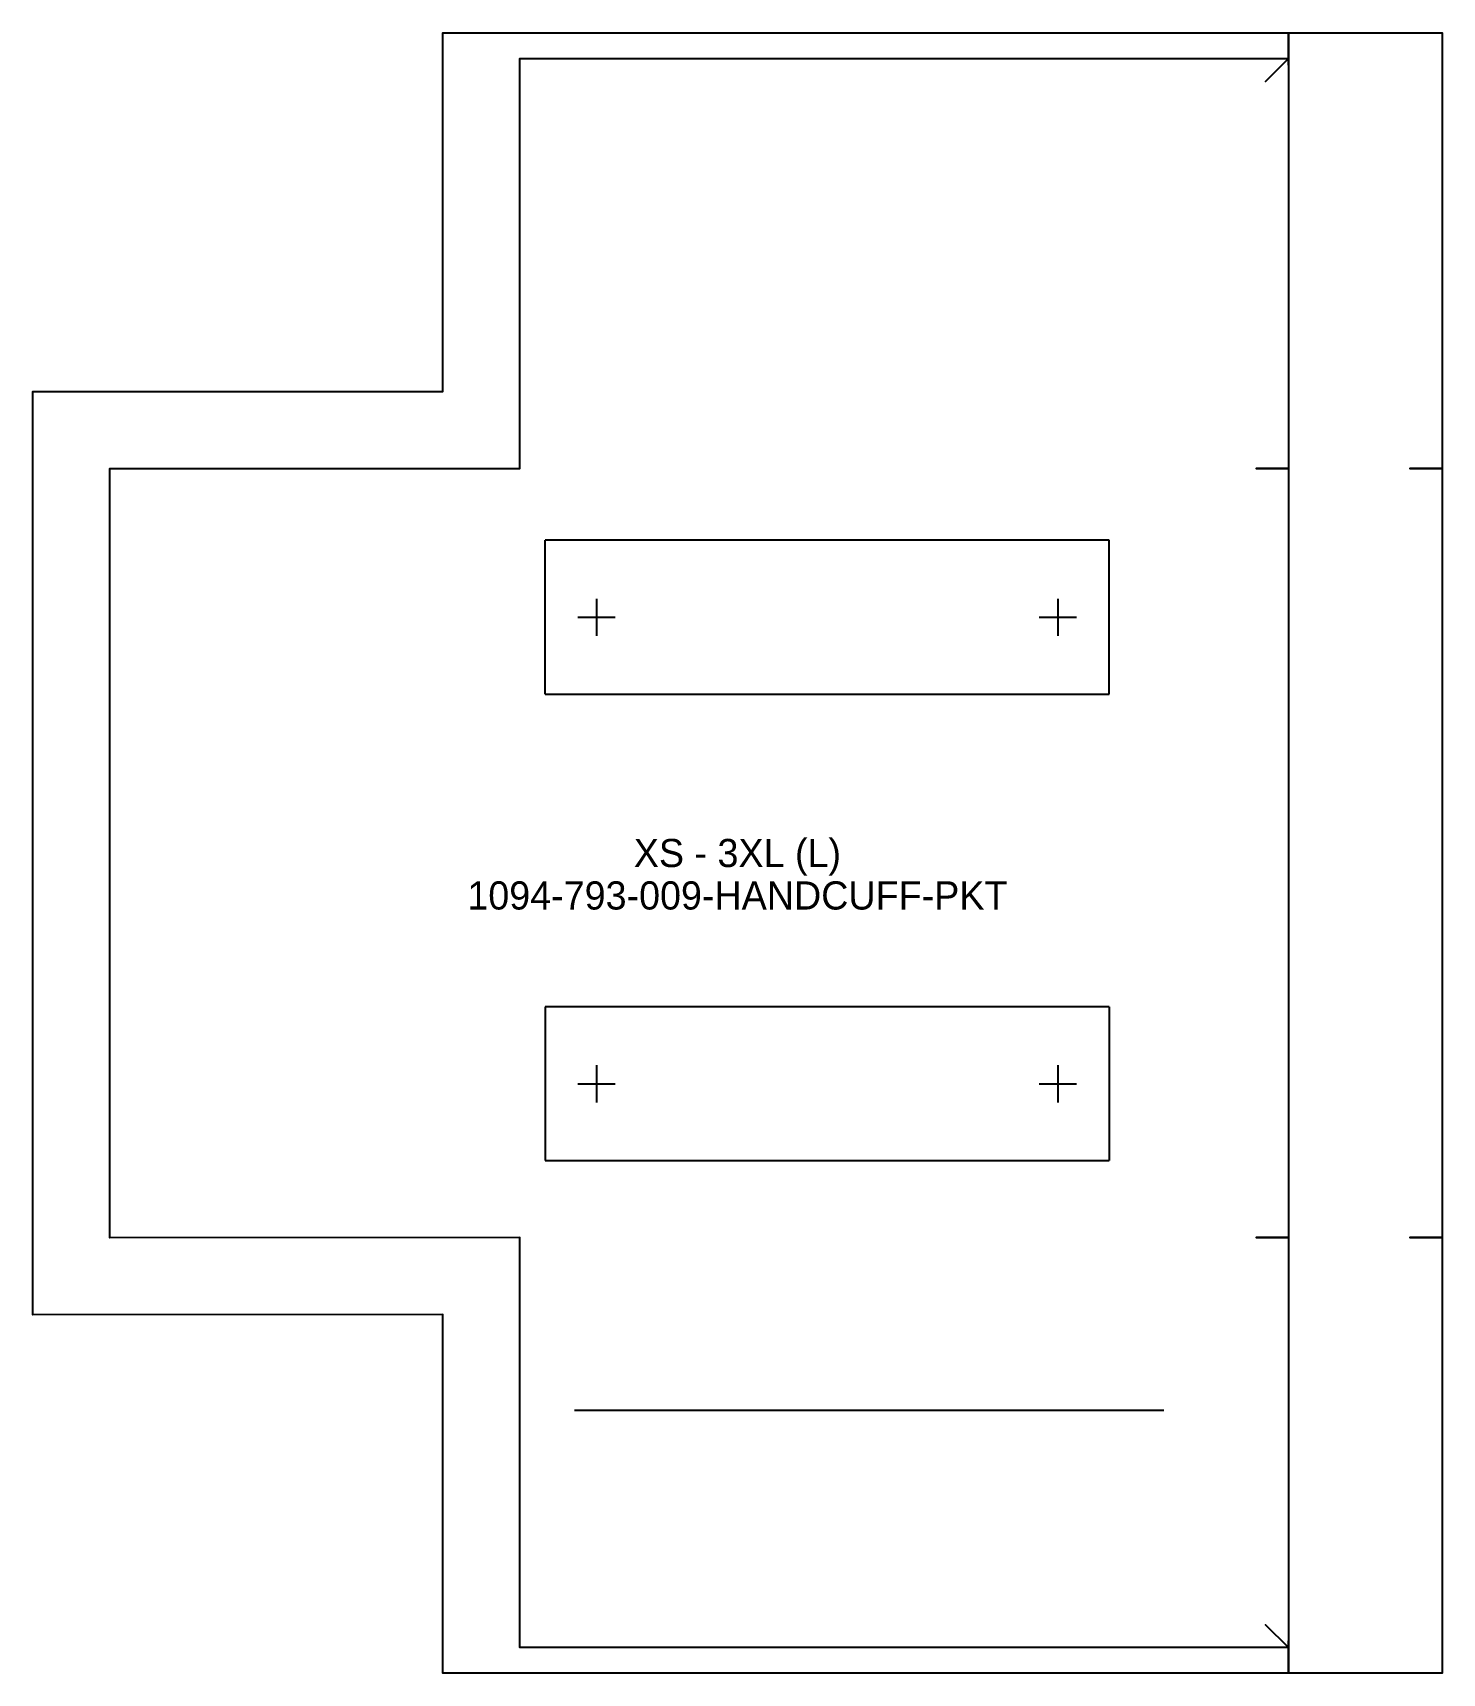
# Model space of a CAD drawing. Header units: inches. Extents: x 0 to 6.88, y 0 to 8.
import ezdxf
from ezdxf.enums import TextEntityAlignment as Align

# ---------------------------------------------------------------- set-up
doc = ezdxf.new("R2010")
doc.units = ezdxf.units.IN

msp = doc.modelspace()

# ---------------------------------------------------------------- linework, layer by layer
at = {"layer": 'T001L001'}
for points in [[(6.875, 5.875), (6.717, 5.875), (6.875, 5.875), (6.875, 2.125), (6.717, 2.125), (6.875, 2.125), (6.875, 0), (6.125, 0), (6.125, 0.157), (6.125, 0), (2, 0), (2, 1.749), (0, 1.747), (0, 6.25), (2, 6.25), (2, 8), (6.125, 8), (6.125, 7.842), (6.125, 8), (6.875, 8), (6.875, 5.875)], [(6.125, 5.875), (5.967, 5.875), (6.125, 5.875), (6.125, 2.125), (5.967, 2.125), (6.125, 2.125), (6.125, 0.125), (6.013, 0.236), (6.125, 0.125), (2.375, 0.125), (2.375, 2.125), (0.375, 2.123), (0.375, 5.875), (2.375, 5.875), (2.375, 7.875), (6.125, 7.875), (6.013, 7.763), (6.125, 7.875), (6.125, 5.875)], [(5.25, 5.525), (2.5, 5.525)], [(2.5, 4.775), (2.5, 5.525)], [(5.25, 4.775), (5.25, 5.15), (5.25, 5.525)], [(2.75, 5.24), (2.75, 5.059)], [(5, 5.24), (5, 5.059)], [(2.659, 5.15), (2.841, 5.15)], [(4.909, 5.15), (5.091, 5.15)], [(2.5, 4.775), (5.25, 4.775)], [(2.5, 3.25), (2.5, 2.5)], [(5.25, 3.25), (2.5, 3.25)], [(5.25, 3.25), (5.25, 2.875), (5.25, 2.5)], [(2.75, 2.965), (2.75, 2.784)], [(5, 2.965), (5, 2.784)], [(2.659, 2.875), (2.841, 2.875)], [(4.909, 2.875), (5.091, 2.875)], [(2.5, 2.5), (5.25, 2.5)], [(2.642, 1.282), (5.517, 1.282)]]:
    msp.add_lwpolyline(points, dxfattribs=at)

# ---------------------------------------------------------------- texts
at = {"layer": 'ABC'}
for s, p in [('XS - 3XL (L)', (3.437, 4)), ('1094-793-009-HANDCUFF-PKT', (3.437, 3.793))]:
    msp.add_text(s, height=0.137402, dxfattribs=at).set_placement(p, align=Align.MIDDLE_CENTER)

doc.saveas('drawing.dxf')
